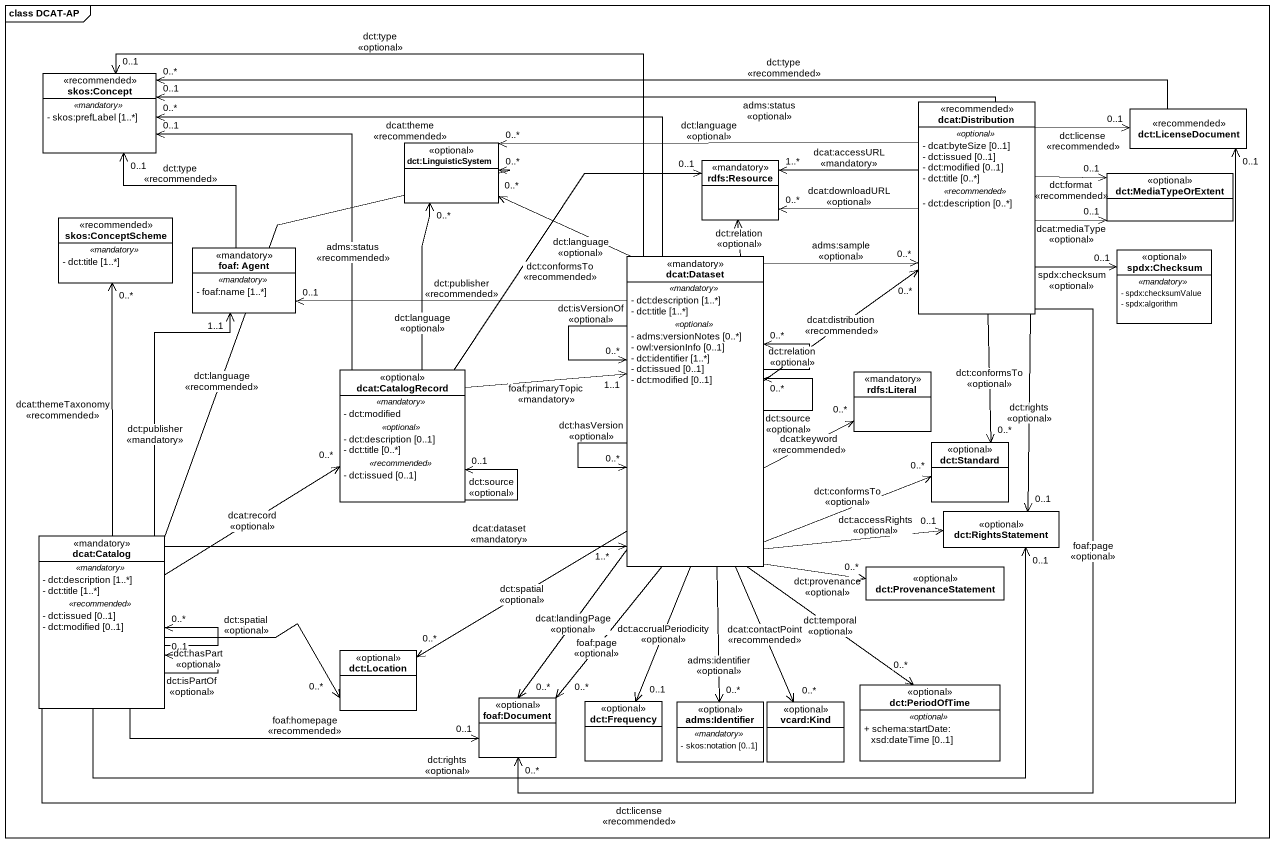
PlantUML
@startuml
mainframe class DCAT-AP
hide circle
hide empty members
skinparam classAttributeIconSize 0
class "skos:Concept" as skos_Concept <<recommended>> #FFFFFF {
  .. <<mandatory>> ..
  - skos:prefLabel [1..*]
}
class "dcat:Distribution" as dcat_Distribution <<recommended>> #FFFFFF {
  .. <<optional>> ..
  - dcat:byteSize [0..1]
  - dct:issued [0..1]
  - dct:modified [0..1]
  - dct:title [0..*]
  .. <<recommended>> ..
  - dct:description [0..*]
}
class "dct:LicenseDocument" as dct_LicenseDocument <<recommended>> #FFFFFF
class "dct:LinguisticSystem" as dct_LinguisticSystem <<optional>> #FFFFFF
class "rdfs:Resource" as rdfs_Resource <<mandatory>> #FFFFFF
class "dct:MediaTypeOrExtent" as dct_MediaTypeOrExtent <<optional>> #FFFFFF
class "skos:ConceptScheme" as skos_ConceptScheme <<recommended>> #FFFFFF {
  .. <<mandatory>> ..
  - dct:title [1..*]
}
class "foaf: Agent" as foaf_Agent <<mandatory>> #FFFFFF {
  .. <<mandatory>> ..
  - foaf:name [1..*]
}
class "dcat:Dataset" as dcat_Dataset <<mandatory>> #FFFFFF {
  .. <<mandatory>> ..
  - dct:description [1..*]
  - dct:title [1..*]
  .. <<optional>> ..
  - adms:versionNotes [0..*]
  - owl:versionInfo [0..1]
  - dct:identifier [1..*]
  - dct:issued [0..1]
  - dct:modified [0..1]
}
class "spdx:Checksum" as spdx_Checksum <<optional>> #FFFFFF {
  .. <<mandatory>> ..
  - spdx:checksumValue
  - spdx:algorithm
}
class "dcat:CatalogRecord" as dcat_CatalogRecord <<optional>> #FFFFFF {
  .. <<mandatory>> ..
  - dct:modified
  .. <<optional>> ..
  - dct:description [0..1]
  - dct:title [0..*]
  .. <<recommended>> ..
  - dct:issued [0..1]
}
class "rdfs:Literal" as rdfs_Literal <<mandatory>> #FFFFFF
class "dct:Standard" as dct_Standard <<optional>> #FFFFFF
class "dct:RightsStatement" as dct_RightsStatement <<optional>> #FFFFFF
class "dcat:Catalog" as dcat_Catalog <<mandatory>> #FFFFFF {
  .. <<mandatory>> ..
  - dct:description [1..*]
  - dct:title [1..*]
  .. <<recommended>> ..
  - dct:issued [0..1]
  - dct:modified [0..1]
}
class "dct:ProvenanceStatement" as dct_ProvenanceStatement <<optional>> #FFFFFF
class "dct:Location" as dct_Location <<optional>> #FFFFFF
class "dct:PeriodOfTime" as dct_PeriodOfTime <<optional>> #FFFFFF {
  .. <<optional>> ..
  + schema:startDate: xsd:dateTime [0..1]
}
class "foaf:Document" as foaf_Document <<optional>> #FFFFFF
class "dct:Frequency" as dct_Frequency <<optional>> #FFFFFF
class "adms:Identifier" as adms_Identifier <<optional>> #FFFFFF {
  .. <<mandatory>> ..
  - skos:notation [0..1]
}
class "vcard:Kind" as vcard_Kind <<optional>> #FFFFFF
dcat_Distribution -left-> "0..1" skos_Concept : adms:status\n<<optional>>
dcat_Distribution -right-> "0..1" dct_LicenseDocument : dct:license\n<<recommended>>
dcat_Distribution -left-> "0..*" dct_LinguisticSystem : dct:language\n<<optional>>
dcat_Distribution -left-> "1..*" rdfs_Resource : dcat:accessURL\n<<mandatory>>
dcat_Distribution -left-> "0..*" rdfs_Resource : dcat:downloadURL\n<<optional>>
dcat_Distribution -right-> "0..1" dct_MediaTypeOrExtent : dct:format\n<<recommended>>
dcat_Distribution -right-> "0..1" dct_MediaTypeOrExtent : dcat:mediaType\n<<optional>>
dcat_Distribution -right-> "0..1" spdx_Checksum : spdx:checksum\n<<optional>>
dcat_Distribution --> "0..*" dct_Standard : dct:conformsTo\n<<optional>>
dcat_Distribution --> "0..1" dct_RightsStatement : dct:rights\n<<optional>>
dcat_Distribution --> "0..*" foaf_Document : foaf:page\n<<optional>>
dct_LicenseDocument -left-> "0..*" skos_Concept : dct:type\n<<recommended>>
foaf_Agent -up-> "0..1" skos_Concept : dct:type\n<<recommended>>
dcat_Dataset -left-> "0..*" skos_Concept : dcat:theme\n<<recommended>>
dcat_Dataset -left-> "0..1" skos_Concept : dct:type\n<<optional>>
dcat_Dataset -up-> "0..*" dcat_Distribution : adms:sample\n<<optional>>
dcat_Dataset -up-> "0..*" dcat_Distribution : dcat:distribution\n<<recommended>>
dcat_Dataset -up-> "0..*" dct_LinguisticSystem : dct:language\n<<optional>>
dcat_Dataset -up-> rdfs_Resource : dct:relation\n<<optional>>
dcat_Dataset -left-> "0..1" foaf_Agent : dct:publisher\n<<recommended>>
dcat_Dataset --> "0..*" dcat_Dataset : dct:source\n<<optional>>
dcat_Dataset --> "0..*" dcat_Dataset : dct:hasVersion\n<<optional>>
dcat_Dataset --> "0..*" dcat_Dataset : dct:isVersionOf\n<<optional>>
dcat_Dataset --> "0..*" dcat_Dataset : dct:relation\n<<optional>>
dcat_Dataset -right-> "0..*" rdfs_Literal : dcat:keyword\n<<recommended>>
dcat_Dataset -right-> "0..*" dct_Standard : dct:conformsTo\n<<optional>>
dcat_Dataset -right-> "0..1" dct_RightsStatement : dct:accessRights\n<<optional>>
dcat_Dataset --> "0..*" dct_ProvenanceStatement : dct:provenance\n<<optional>>
dcat_Dataset --> "0..*" dct_Location : dct:spatial\n<<optional>>
dcat_Dataset --> "0..*" dct_PeriodOfTime : dct:temporal\n<<optional>>
dcat_Dataset --> "0..*" foaf_Document : dcat:landingPage\n<<optional>>
dcat_Dataset --> "0..*" foaf_Document : foaf:page\n<<optional>>
dcat_Dataset --> "0..1" dct_Frequency : dct:accrualPeriodicity\n<<optional>>
dcat_Dataset --> "0..*" adms_Identifier : adms:identifier\n<<optional>>
dcat_Dataset --> "0..*" vcard_Kind : dcat:contactPoint\n<<recommended>>
dcat_CatalogRecord -up-> "0..1" skos_Concept : adms:status\n<<recommended>>
dcat_CatalogRecord -up-> "0..*" dct_LinguisticSystem : dct:language\n<<optional>>
dcat_CatalogRecord -up-> "0..1" rdfs_Resource : dct:conformsTo\n<<recommended>>
dcat_CatalogRecord -right-> "1..1" dcat_Dataset : foaf:primaryTopic\n<<mandatory>>
dcat_CatalogRecord --> "0..1" dcat_CatalogRecord : dct:source\n<<optional>>
dcat_Catalog -right-> "0..1" dct_LicenseDocument : dct:license\n<<recommended>>
dcat_Catalog -up-> "0..*" dct_LinguisticSystem : dct:language\n<<recommended>>
dcat_Catalog -up-> "0..*" skos_ConceptScheme : dcat:themeTaxonomy\n<<recommended>>
dcat_Catalog -up-> "1..1" foaf_Agent : dct:publisher\n<<mandatory>>
dcat_Catalog -right-> "1..*" dcat_Dataset : dcat:dataset\n<<mandatory>>
dcat_Catalog -up-> "0..*" dcat_CatalogRecord : dcat:record\n<<optional>>
dcat_Catalog -right-> "0..1" dct_RightsStatement : dct:rights\n<<optional>>
dcat_Catalog --> "0..*" dcat_Catalog : dct:hasPart\n<<optional>>
dcat_Catalog --> "0..1" dcat_Catalog : dct:isPartOf\n<<optional>>
dcat_Catalog -right-> "0..*" dct_Location : dct:spatial\n<<optional>>
dcat_Catalog -right-> "0..1" foaf_Document : foaf:homepage\n<<recommended>>
@enduml
